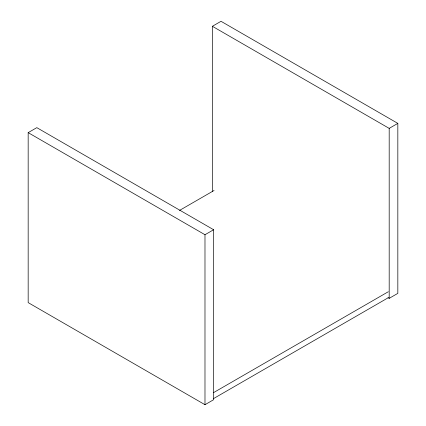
<?xml version="1.0" encoding="UTF-8"?>
<svg xmlns="http://www.w3.org/2000/svg" width="426" height="426" viewBox="0 0 426 426"><rect width="100%" height="100%" fill="white"/><g stroke="black" fill="none" stroke-linecap="round" stroke-linejoin="round"><path stroke-width="0.64" d="M28.169 132.64L36.812 127.651L213.628 229.736L213.628 399.71L204.986 404.7L28.169 302.614L28.169 132.64L204.986 234.726L213.628 229.736M212.372 191.62L212.372 26.29L221.014 21.3L397.831 123.386L397.831 293.36L389.188 298.349L388.038 297.683M179.548 210.412L214.076 190.475M212.372 26.29L389.188 128.375L397.831 123.386M213.373 392.735L388.31 291.735M213.373 398.693L388.31 297.694M389.188 128.375L389.188 298.349M204.986 234.726L204.986 404.7"/></g></svg>
